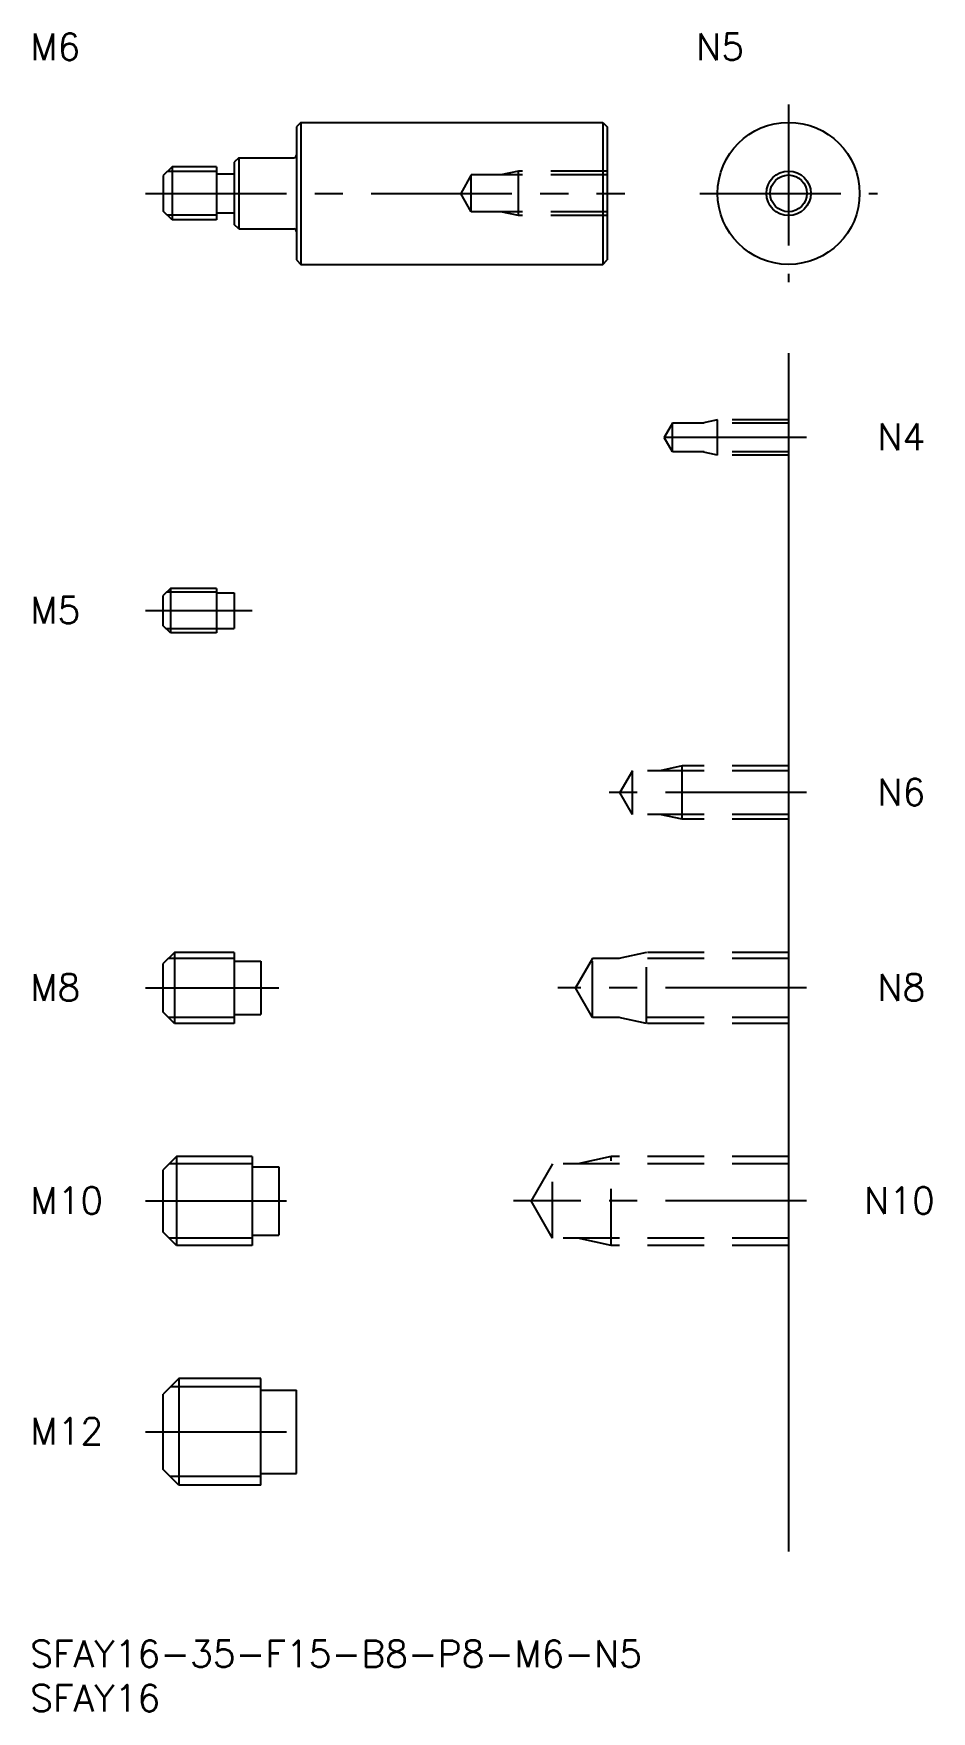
# Model space of a CAD drawing. Extents: x 0 to 102, y -8 to 181.
import ezdxf

# ---------------------------------------------------------------- set-up
doc = ezdxf.new("R2010")
doc.units = 0
doc.header["$LTSCALE"] = 0.5
doc.linetypes.add('CENTER', pattern=[50.8, 31.75, -6.35, 6.35, -6.35])
doc.linetypes.add('DASHED', pattern=[19.05, 12.7, -6.35])
for name, color, linetype in [('MSM_CENTER', 1, 'CENTER'), ('MSM_CONTINUOUS', 7, 'CONTINUOUS'), ('MSM_DASHED', 4, 'DASHED'), ('MSM_NARROW', 5, 'CONTINUOUS'), ('MSM_PART_NUMBER', 7, 'CONTINUOUS')]:
    doc.layers.add(name, color=color, linetype=linetype)
doc.styles.get("Standard").update_dxf_attribs({"font": 'txt.shx', "height": 1, "bigfont": 'bigfont.shx'})

# ---------------------------------------------------------------- blocks, each defined once
blk = doc.blocks.new('*U12')
at = {"layer": 'MSM_PART_NUMBER'}
blk.add_text('SFAY16-35-F15-B8-P8-M6-N5', height=3, dxfattribs=at).set_placement((0, -3))
blk = doc.blocks.new('*U13')
at = {"layer": 'MSM_PART_NUMBER'}
blk.add_text('SFAY16', height=3, dxfattribs=at).set_placement((0, -8))
blk = doc.blocks.new('*U14')
at = {"layer": 'MSM_PART_NUMBER'}
blk.add_text('M12', height=3, dxfattribs=at).set_placement((0, 22.06))
blk = doc.blocks.new('*U15')
at = {"layer": 'MSM_PART_NUMBER'}
blk.add_text('M10', height=3, dxfattribs=at).set_placement((0, 48.06))
blk = doc.blocks.new('*U16')
at = {"layer": 'MSM_PART_NUMBER'}
blk.add_text('M8', height=3, dxfattribs=at).set_placement((0, 72.06))
blk = doc.blocks.new('*U17')
at = {"layer": 'MSM_PART_NUMBER'}
blk.add_text('N10', height=3, dxfattribs=at).set_placement((93.93, 48.06))
blk = doc.blocks.new('*U18')
at = {"layer": 'MSM_PART_NUMBER'}
blk.add_text('N8', height=3, dxfattribs=at).set_placement((95.43, 72.06))
blk = doc.blocks.new('*U19')
at = {"layer": 'MSM_PART_NUMBER'}
blk.add_text('N6', height=3, dxfattribs=at).set_placement((95.43, 94.06))
blk = doc.blocks.new('*U20')
at = {"layer": 'MSM_PART_NUMBER'}
blk.add_text('N4', height=3, dxfattribs=at).set_placement((95.43, 134.06))
blk = doc.blocks.new('*U21')
at = {"layer": 'MSM_PART_NUMBER'}
blk.add_text('M6', height=3, dxfattribs=at).set_placement((0, 178))
blk = doc.blocks.new('*U22')
at = {"layer": 'MSM_PART_NUMBER'}
blk.add_text('N5', height=3, dxfattribs=at).set_placement((75, 178))
blk = doc.blocks.new('*U23')
at = {"layer": 'MSM_PART_NUMBER'}
blk.add_text('M5', height=3, dxfattribs=at).set_placement((0, 114.56))

msp = doc.modelspace()

# ---------------------------------------------------------------- linework, layer by layer
at = {"layer": 'MSM_CENTER'}
for p, q in [((85.43, 173), (85.43, 153)), ((13, 163), (67, 163)), ((75.43, 163), (95.43, 163)), ((87.43, 135.5), (69.43, 135.5)), ((13, 116), (25, 116)), ((87.43, 95.5), (64.43, 95.5)), ((13, 73.5), (28, 73.5)), ((87.43, 73.5), (59.43, 73.5)), ((13, 49.5), (30, 49.5)), ((87.43, 49.5), (54.43, 49.5)), ((13, 23.5), (32, 23.5))]:
    msp.add_line(p, q, dxfattribs=at)
at = {"layer": 'MSM_CONTINUOUS'}
for p, q in [((30.5, 171), (30, 170.5)), ((30, 170.5), (30, 155.5)), ((30.5, 171), (64.5, 171)), ((30.5, 171), (30.5, 155)), ((64.5, 171), (64.5, 155)), ((64.5, 171), (65, 170.5)), ((65, 170.5), (65, 155.5)), ((23.5, 167), (23, 166.5)), ((23, 166.5), (23, 159.5)), ((23.5, 167), (29.7, 167)), ((23.5, 167), (23.5, 159)), ((16, 166), (15, 165)), ((15, 165), (15, 161)), ((21, 166), (16, 166)), ((16, 166), (16, 160)), ((21, 166), (21, 160)), ((21, 165.2), (23, 165.2)), ((16, 160), (15, 161)), ((21, 160.8), (23, 160.8)), ((21, 160), (16, 160)), ((23.5, 159), (23, 159.5)), ((23.5, 159), (29.7, 159)), ((30, 155.5), (30.5, 155)), ((30.5, 155), (64.5, 155)), ((64.5, 155), (65, 155.5)), ((85.43, 145), (85.43, 10)), ((15.8, 118.5), (15, 117.7)), ((15, 114.3), (15, 117.7)), ((21, 118.5), (15.8, 118.5)), ((15.8, 118.5), (15.8, 113.5)), ((21, 118.5), (21, 113.5)), ((21, 118), (23, 118)), ((23, 118), (23, 114)), ((15.8, 113.5), (15, 114.3)), ((21, 113.5), (15.8, 113.5)), ((21, 114), (23, 114)), ((16.25, 77.5), (15, 76.25)), ((23, 77.5), (16.25, 77.5)), ((16.25, 77.5), (16.25, 69.5)), ((23, 77.5), (23, 69.5)), ((15, 70.75), (15, 76.25)), ((23, 76.5), (26, 76.5)), ((26, 76.5), (26, 70.5)), ((16.25, 69.5), (15, 70.75)), ((23, 70.5), (26, 70.5)), ((23, 69.5), (16.25, 69.5)), ((16.5, 54.5), (15, 53)), ((15, 46), (15, 53)), ((25, 54.5), (16.5, 54.5)), ((16.5, 54.5), (16.5, 44.5)), ((25, 54.5), (25, 44.5)), ((25, 53.35), (28, 53.35)), ((28, 53.35), (28, 45.65)), ((16.5, 44.5), (15, 46)), ((25, 45.65), (28, 45.65)), ((25, 44.5), (16.5, 44.5)), ((16.75, 29.5), (15, 27.75)), ((26, 29.5), (16.75, 29.5)), ((16.75, 29.5), (16.75, 17.5)), ((26, 17.5), (26, 29.5)), ((15, 19.25), (15, 27.75)), ((26, 28.2), (30, 28.2)), ((30, 18.8), (30, 28.2)), ((16.75, 17.5), (15, 19.25)), ((26, 17.5), (16.75, 17.5)), ((26, 18.8), (30, 18.8))]:
    msp.add_line(p, q, dxfattribs=at)
for radius in [8, 2.07]:
    msp.add_circle((85.43, 163), radius, dxfattribs=at)
for centre, start, end in [((29.7, 167.3), 270, 0), ((29.7, 158.7), 0, 90)]:
    msp.add_arc(centre, 0.3, start, end, dxfattribs=at)
at = {"layer": 'MSM_DASHED'}
for p, q in [((49.69, 165.07), (48.5, 163)), ((65, 165.07), (49.69, 165.07)), ((49.69, 160.93), (49.69, 165.07)), ((55, 165.5), (53, 165.07)), ((65, 165.5), (55, 165.5)), ((55, 160.5), (55, 165.5)), ((49.69, 160.93), (48.5, 163)), ((65, 160.93), (49.69, 160.93)), ((55, 160.5), (53, 160.93)), ((65, 160.5), (55, 160.5)), ((72.37, 137.12), (71.43, 135.5)), ((85.43, 137.12), (72.37, 137.12)), ((72.37, 133.88), (72.37, 137.12)), ((77.43, 137.5), (75.68, 137.12)), ((85.43, 137.5), (77.43, 137.5)), ((77.43, 133.5), (77.43, 137.5)), ((72.37, 133.88), (71.43, 135.5)), ((85.43, 133.88), (72.37, 133.88)), ((77.43, 133.5), (75.68, 133.88)), ((85.43, 133.5), (77.43, 133.5)), ((73.43, 98.5), (70.93, 97.96)), ((85.43, 98.5), (73.43, 98.5)), ((73.43, 92.5), (73.43, 98.5)), ((67.85, 97.96), (66.43, 95.5)), ((85.43, 97.96), (67.85, 97.96)), ((67.85, 93.04), (67.85, 97.96)), ((67.85, 93.04), (66.43, 95.5)), ((85.43, 93.04), (67.85, 93.04)), ((73.43, 92.5), (70.93, 93.04)), ((85.43, 92.5), (73.43, 92.5)), ((69.43, 77.5), (66.31, 76.82)), ((69.43, 69.5), (69.43, 77.5)), ((85.43, 77.5), (69.43, 77.5)), ((63.35, 76.82), (61.43, 73.5)), ((63.35, 70.18), (63.35, 76.82)), ((85.43, 76.82), (63.35, 76.82)), ((63.35, 70.18), (61.43, 73.5)), ((85.43, 70.18), (63.35, 70.18)), ((69.43, 69.5), (66.31, 70.18)), ((85.43, 69.5), (69.43, 69.5)), ((58.85, 53.69), (56.43, 49.5)), ((58.85, 45.31), (58.85, 53.69)), ((85.43, 53.69), (58.85, 53.69)), ((65.43, 54.5), (61.68, 53.69)), ((65.43, 44.5), (65.43, 54.5)), ((85.43, 54.5), (65.43, 54.5)), ((58.85, 45.31), (56.43, 49.5)), ((85.43, 45.31), (58.85, 45.31)), ((65.43, 44.5), (61.68, 45.31)), ((85.43, 44.5), (65.43, 44.5))]:
    msp.add_line(p, q, dxfattribs=at)
at = {"layer": 'MSM_NARROW'}
for p, q in [((21, 165.46), (15.46, 165.46)), ((21, 160.54), (15.46, 160.54)), ((21, 118.07), (15.37, 118.07)), ((21, 113.93), (15.37, 113.93)), ((23, 76.82), (15.57, 76.82)), ((23, 70.18), (15.57, 70.18)), ((25, 53.69), (15.69, 53.69)), ((25, 45.31), (15.69, 45.31)), ((26, 28.55), (15.8, 28.55)), ((26, 18.45), (15.8, 18.45))]:
    msp.add_line(p, q, dxfattribs=at)
msp.add_circle((85.43, 163), 2.5, dxfattribs=at)

# ---------------------------------------------------------------- block references
at = {"layer": 'MSM_CONTINUOUS'}
for name in ['*U21', '*U22', '*U20', '*U23', '*U19', '*U16', '*U18', '*U15', '*U17', '*U14', '*U12', '*U13']:
    msp.add_blockref(name, (0, 0), dxfattribs=at)

doc.saveas('drawing.dxf')
